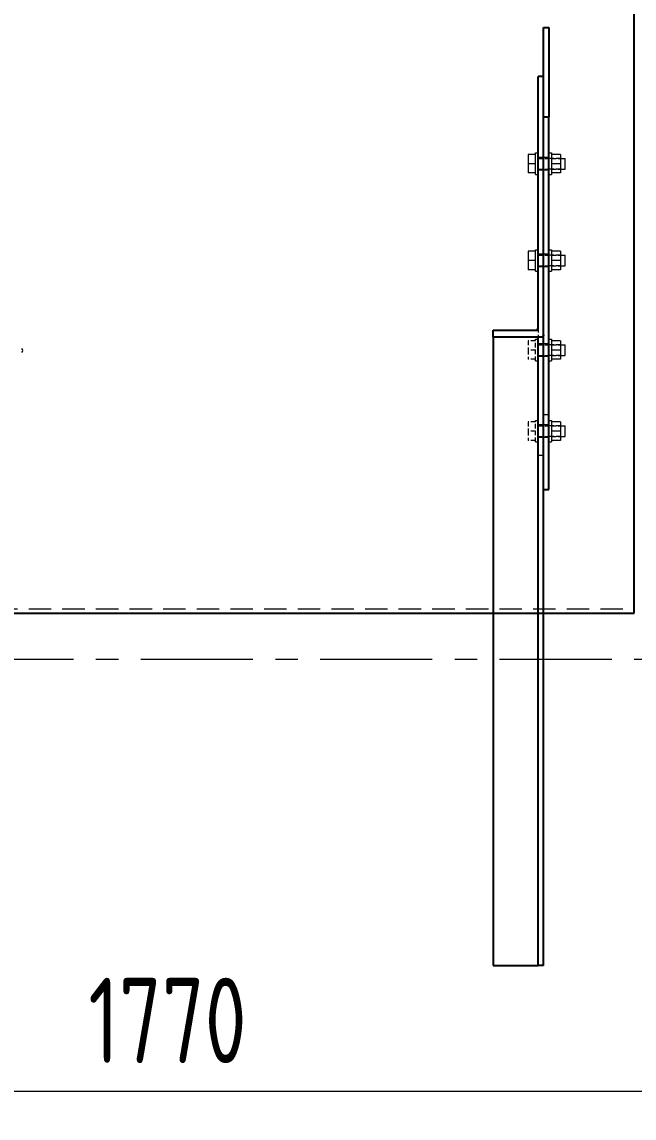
# Model space of a CAD drawing. Header units: millimetres. Extents: x -46397 to 283259, y -8690 to 23983.
# Drawn here: x -39560 to -38877, y -3126 to -1905 of the extents above; entities that cross this region are included whole.
import ezdxf

# ---------------------------------------------------------------- set-up
doc = ezdxf.new("R2010")
doc.units = ezdxf.units.MM
for name, pattern in [('CENTER', [2, 1.25, -0.25, 0.25, -0.25]), ('HIDDEN', [0.375, 0.25, -0.125]), ('HIDDENX2', [0.75, 0.5, -0.25])]:
    doc.linetypes.add(name, pattern=pattern)
doc.layers.get('Defpoints').update_dxf_attribs({"lineweight": 0})
for name, color, linetype, lineweight in [('CHUAN NET KHUAT', 4, 'HIDDEN', 0), ('DUONGCHINH', 7, 'Continuous', 25), ('DUONGTAM', 1, 'CENTER', 0), ('PHANTOM 2', 8, 'Continuous', 0)]:
    doc.layers.add(name, color=color, linetype=linetype, lineweight=lineweight)
doc.layers.add('flashshoot', color=7, linetype='Continuous')
doc.styles.add('GHI CHÚ 1', font='isocp_IV25.ttf', dxfattribs={"width": 0.8})
doc.dimstyles.new('1-30SCALE', dxfattribs={"dimtxt": 75, "dimasz": 75, "dimexe": 37.5, "dimexo": 30, "dimgap": 30, "dimtad": 1, "dimtoh": 1, "dimdec": 0, "dimdsep": 46, "dimtxsty": 'GHI CHÚ 1', "dimcen": 0.09, "dimclrd": 256, "dimclre": 256, "dimclrt": 2, "dimadec": 0, "dimazin": 0, "dimtfac": 1, "dimtdec": 0, "dimtofl": 0, "dimtmove": 0, "dimatfit": 3, "dimfxl": 1, "dimlwd": 0, "dimlwe": 0, "dimarcsym": 0})

# ---------------------------------------------------------------- blocks, each defined once
blk = doc.blocks.new('A$Cda035db7')
at = {"layer": 'CHUAN NET KHUAT', "color": 3, "ltscale": 100}
blk.add_line((985, 0), (985, 1500), dxfattribs=at)
at = {"layer": 'DUONGCHINH', "color": 2, "ltscale": 10}
for p, q in [((990, 1500), (0, 1500)), ((990, 0), (990, 1500))]:
    blk.add_line(p, q, dxfattribs=at)
blk = doc.blocks.new('A$C14a280a6')
at = {"layer": 'DUONGTAM', "color": 5, "lineweight": 0, "ltscale": 100}
blk.add_lwpolyline([(-1041, 3050), (-1041, -3050, 0.282615), (-826.8, -3398.7, 0.238931), (826.8, -3398.7, 0.282615), (1041, -3050), (1041, 3050, 0.282615), (826.8, 3398.7, 0.238931), (-826.8, 3398.7, 0.238931)], format="xyb", dxfattribs=at)
blk = doc.blocks.new('A$Cf01baf33')
at = {"color": 7, "linetype": 'Continuous', "lineweight": 0, "ltscale": 10}
for p, q in [((478.8, 1418), (489.2, 1418)), ((478.8, 1418), (478.8, 1408)), ((495.2, 1423), (483.2, 1423)), ((483.2, 1418), (483.2, 1423)), ((489.2, 1418), (499.5, 1418)), ((489.2, 1418), (489.2, 1408)), ((495.2, 1418), (495.2, 1423)), ((499.5, 1418), (499.5, 1408)), ((586.7, 1418), (597, 1418)), ((586.7, 1418), (586.7, 1408)), ((603, 1423), (591, 1423)), ((591, 1418), (591, 1423)), ((597, 1418), (607.4, 1418)), ((597, 1418), (597, 1408)), ((603, 1418), (603, 1423)), ((607.4, 1418), (607.4, 1408)), ((686.4, 1418), (696.8, 1418)), ((686.4, 1418), (686.4, 1408)), ((702.8, 1423), (690.8, 1423)), ((690.8, 1418), (690.8, 1423)), ((696.8, 1418), (707.1, 1418)), ((696.8, 1418), (696.8, 1408)), ((702.8, 1418), (702.8, 1423)), ((707.1, 1418), (707.1, 1408)), ((776.8, 1418), (787.1, 1418)), ((776.8, 1418), (776.8, 1408)), ((793.1, 1423), (781.1, 1423)), ((781.1, 1418), (781.1, 1423)), ((787.1, 1418), (797.5, 1418)), ((787.1, 1418), (787.1, 1408)), ((793.1, 1418), (793.1, 1423)), ((797.5, 1418), (797.5, 1408)), ((477.2, 1408), (501.2, 1408)), ((477.2, 1405), (477.2, 1408)), ((501.2, 1405), (501.2, 1408)), ((585, 1408), (609, 1408)), ((585, 1405), (585, 1408)), ((609, 1405), (609, 1408)), ((684.8, 1408), (708.8, 1408)), ((684.8, 1405), (684.8, 1408)), ((708.8, 1405), (708.8, 1408)), ((775.1, 1408), (799.1, 1408)), ((775.1, 1405), (775.1, 1408)), ((799.1, 1405), (799.1, 1408)), ((477.2, 1390), (477.2, 1393)), ((501.2, 1390), (501.2, 1393)), ((585, 1390), (585, 1393)), ((609, 1390), (609, 1393)), ((501.2, 1390), (477.2, 1390)), ((478.8, 1390), (478.8, 1382)), ((478.8, 1382), (489.2, 1382)), ((489.2, 1390), (489.2, 1382)), ((489.2, 1382), (499.5, 1382)), ((499.5, 1390), (499.5, 1382)), ((609, 1390), (585, 1390)), ((586.7, 1390), (586.7, 1382)), ((586.7, 1382), (597, 1382)), ((597, 1390), (597, 1382)), ((597, 1382), (607.4, 1382)), ((607.4, 1390), (607.4, 1382))]:
    blk.add_line(p, q, dxfattribs=at)
at = {"color": 4, "linetype": 'HIDDENX2', "lineweight": 0, "ltscale": 10}
for p, q in [((483.2, 1418), (483.2, 1405)), ((483.2, 1393), (483.2, 1418)), ((495.2, 1418), (495.2, 1405)), ((495.2, 1393), (495.2, 1418)), ((591, 1418), (591, 1405)), ((591, 1393), (591, 1418)), ((603, 1418), (603, 1405)), ((603, 1393), (603, 1418)), ((690.8, 1418), (690.8, 1405)), ((690.8, 1393), (690.8, 1418)), ((702.8, 1418), (702.8, 1405)), ((702.8, 1393), (702.8, 1418)), ((781.1, 1393), (781.1, 1418)), ((781.1, 1418), (781.1, 1405)), ((793.1, 1393), (793.1, 1418)), ((793.1, 1418), (793.1, 1405)), ((482.2, 1405), (482.2, 1399)), ((496.2, 1405), (496.2, 1399)), ((590, 1405), (590, 1399)), ((604, 1405), (604, 1399)), ((689.8, 1405), (689.8, 1399)), ((703.8, 1405), (703.8, 1399)), ((768.7, 1399), (768.7, 1405)), ((780.1, 1405), (780.1, 1399)), ((794.1, 1405), (794.1, 1399)), ((482.2, 1399), (482.2, 1393)), ((496.2, 1399), (496.2, 1393)), ((590, 1399), (590, 1393)), ((604, 1399), (604, 1393)), ((672.2, 1393), (682.3, 1393)), ((684.8, 1390), (684.8, 1393)), ((689.8, 1399), (689.8, 1393)), ((703.8, 1399), (703.8, 1393)), ((708.8, 1390), (708.8, 1393)), ((775.1, 1390), (775.1, 1393)), ((780.1, 1399), (780.1, 1393)), ((794.1, 1399), (794.1, 1393)), ((799.1, 1390), (799.1, 1393)), ((814.2, 1399), (814.2, 1393)), ((708.8, 1390), (684.8, 1390)), ((686.4, 1390), (686.4, 1382)), ((686.4, 1382), (696.8, 1382)), ((696.8, 1390), (696.8, 1382)), ((696.8, 1382), (707.1, 1382)), ((707.1, 1390), (707.1, 1382)), ((799.1, 1390), (775.1, 1390)), ((776.8, 1390), (776.8, 1382)), ((776.8, 1382), (787.1, 1382)), ((787.1, 1390), (787.1, 1382)), ((787.1, 1382), (797.5, 1382)), ((797.5, 1390), (797.5, 1382))]:
    blk.add_line(p, q, dxfattribs=at)
at = {"layer": 'DUONGCHINH'}
for p, q in [((337.6, 1405), (436.8, 1405)), ((337.6, 1399), (337.6, 1405)), ((436.8, 1399), (436.8, 1405)), ((852, 1405), (436.8, 1405)), ((852, 1399), (852, 1405)), ((436.8, 1399), (337.6, 1399)), ((679.8, 1399), (392.1, 1399)), ((392.1, 1399), (392.1, 1393)), ((672.2, 1393), (392.1, 1393)), ((1382.3, 1399), (679.8, 1399)), ((682.3, 1397), (682.3, 1393)), ((1382.3, 1393), (682.3, 1393)), ((682.3, 1393), (682.3, 1343)), ((1382.3, 1399), (1382.3, 1397)), ((1382.3, 1397), (1382.3, 1393)), ((1382.3, 1343), (1382.3, 1393)), ((674.7, 1343), (674.7, 1391)), ((682.3, 1343), (674.7, 1343)), ((682.3, 1343), (1382.3, 1343))]:
    blk.add_line(p, q, dxfattribs=at)
blk.add_ellipse((672.2, 1391), major_axis=(2.51, 0), ratio=0.79546, start_param=0, end_param=1.570796, dxfattribs=at)
at = {"layer": 'DUONGCHINH', "extrusion": (-2.64943e-16, -1.48896e-15, -1)}
blk.add_ellipse((679.8, 1397), major_axis=(2.51, 0), ratio=0.795463, start_param=-1.570796, end_param=0, dxfattribs=at)
blk = doc.blocks.new('ksajd jkajkdqwe')
at = {"color": 2, "linetype": 'Continuous', "lineweight": 0, "ltscale": 10}
blk.add_arc((5819.9, -697.2), 3.14, 315, 45, dxfattribs=at)
blk = doc.blocks.new('*D1628')
at = {"layer": 'Defpoints', "color": 0, "transparency": 16777216}
for p in [(-39997, -2669.3, -1.5), (-38227.2, -2679, -1.5), (-38227.2, -3096.4)]:
    blk.add_point(p, dxfattribs=at)
at = {"layer": 'PHANTOM 2', "linetype": 'Continuous', "lineweight": 0, "transparency": 16777216}
for p, q in [((-39997, -2699.3), (-39997, -3126.4)), ((-38227.2, -2709), (-38227.2, -3126.4)), ((-39907, -3096.4), (-38317.2, -3096.4))]:
    blk.add_line(p, q, dxfattribs=at)
at = {"layer": 'PHANTOM 2', "transparency": 16777216}
for points in [[(-39907, -3081.4), (-39907, -3111.4), (-39997, -3096.4)], [(-38317.2, -3081.4), (-38317.2, -3111.4), (-38227.2, -3096.4)]]:
    blk.add_solid(points, dxfattribs=at)
at = {"layer": 'PHANTOM 2', "color": 2, "transparency": 16777216, "insert": (-39397.3, -3017.6), "char_height": 95, "attachment_point": 5, "style": 'GHI CHÚ 1'}
blk.add_mtext('1770', dxfattribs=at)

msp = doc.modelspace()

# ---------------------------------------------------------------- block references
msp.add_blockref('ksajd jkajkdqwe', (-45381.71, -1574.05, -1.5))
at = {"layer": 'flashshoot', "rotation": 270}
for name in ['A$C14a280a6', 'A$Cda035db7', 'A$Cf01baf33']:
    msp.add_blockref(name, (-40377.05, -1574, -1.5), dxfattribs=at)

# ---------------------------------------------------------------- dimensions: what is measured, and where the dimension line sits
at = {"layer": 'PHANTOM 2'}
dim = msp.add_linear_dim(base=(-38227.23, -3096.41), p1=(-39997.05, -2669.31, -1.5), p2=(-38227.23, -2678.97, -1.5), dimstyle='1-30SCALE', override={"dimtxt": 95, "dimasz": 90, "dimexe": 30, "dimtmove": 1}, dxfattribs=at)
dim.commit()
dim.dimension.update_dxf_attribs({"geometry": '*D1628', "text_midpoint": (-39397.28, -3096.93), "dimtype": 160})

doc.saveas('drawing.dxf')
